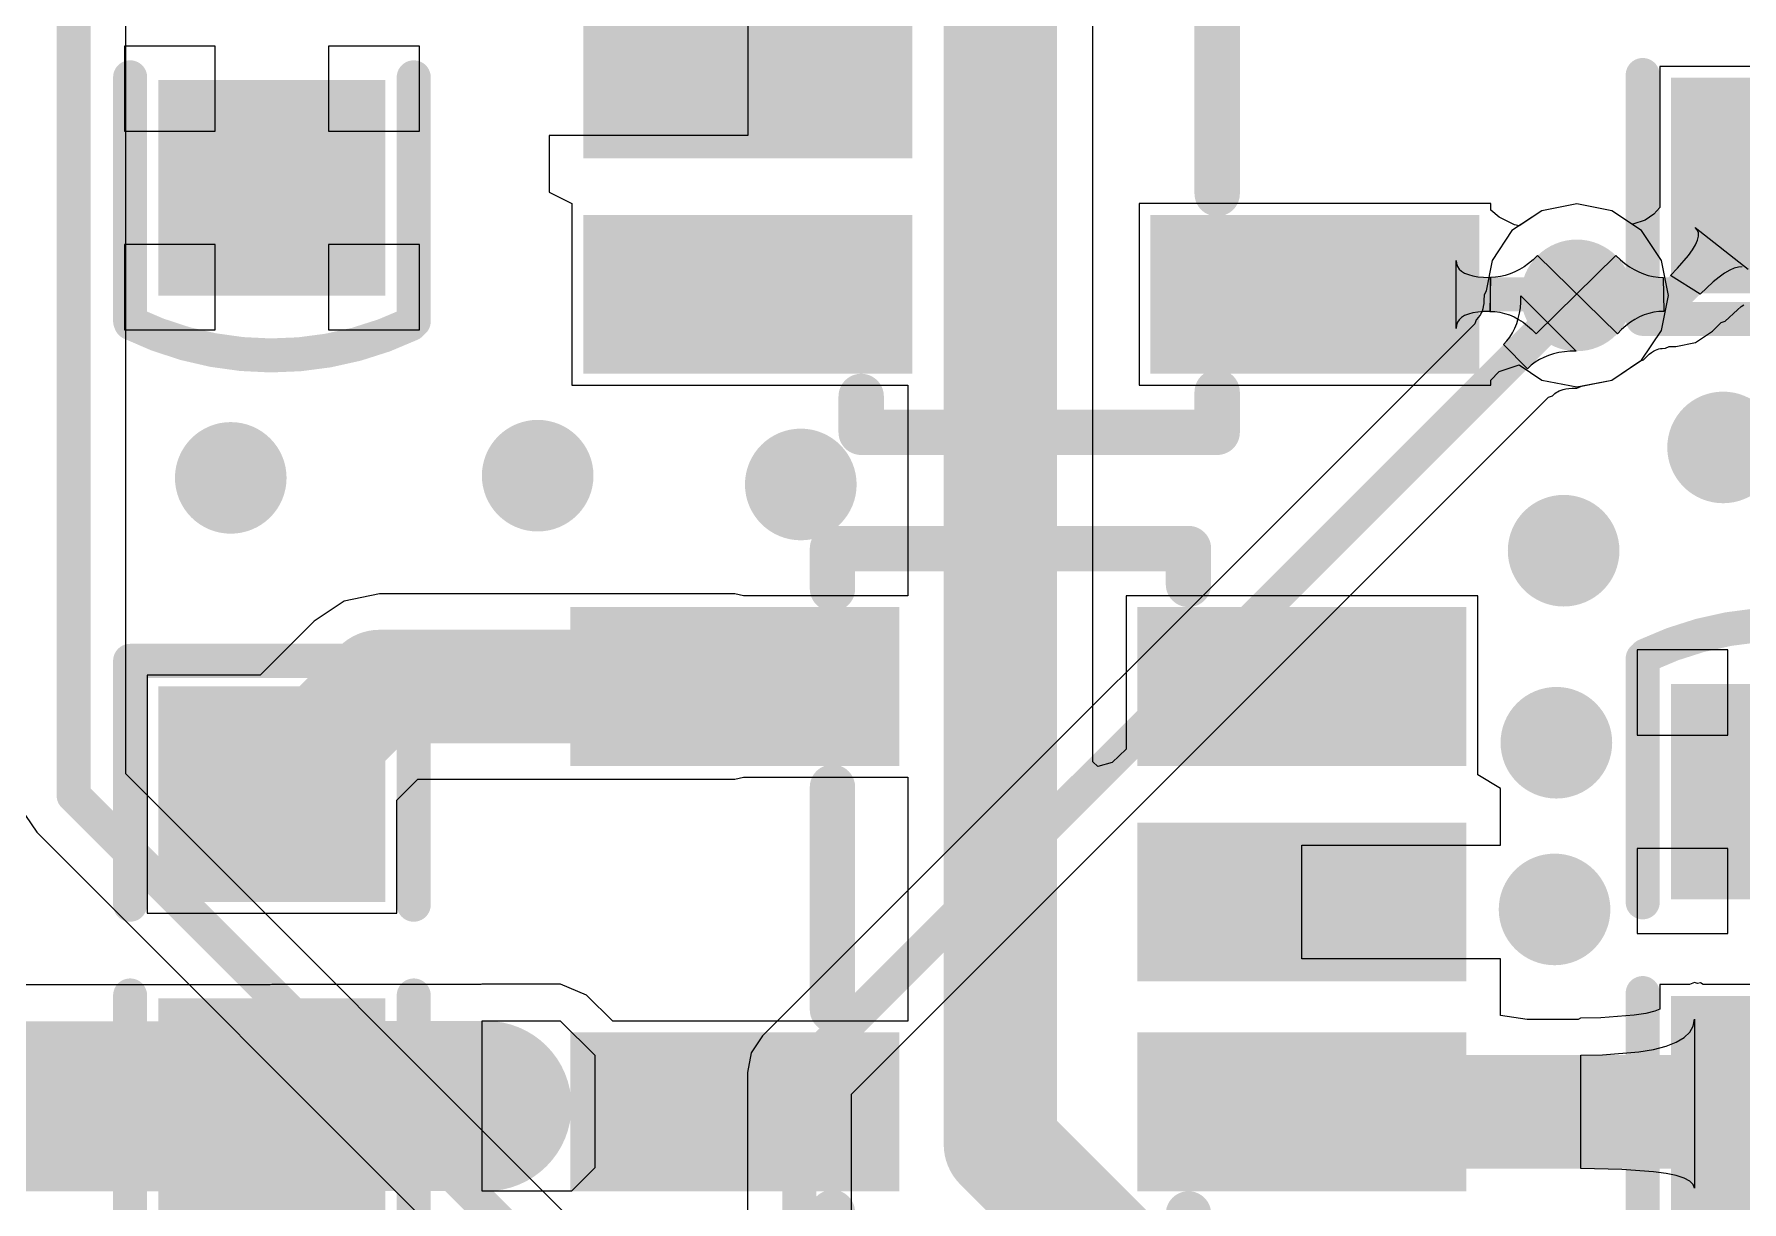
# Model space of a CAD drawing. Header units: millimetres. Extents: x 6.03 to 8.53, y 10.22 to 11.81.
# Drawn here: x 7.0856 to 7.3866, y 11.1593 to 11.3652 of the extents above; entities that cross this region are included whole.
import ezdxf

# ---------------------------------------------------------------- set-up
doc = ezdxf.new("R2010")
doc.units = ezdxf.units.MM
doc.header["$MEASUREMENT"] = 0
for name, color, linetype in [('BottomLayer', 5, 'Continuous'), ('MultiLayer', 9, 'Continuous'), ('TopLayer', 1, 'Continuous'), ('TopOverlay', 2, 'Continuous'), ('TopPaste', 8, 'Continuous'), ('TopSolder', 216, 'Continuous')]:
    doc.layers.add(name, color=color, linetype=linetype)

# ---------------------------------------------------------------- blocks, each defined once
blk = doc.blocks.new('C0603_13')
at = {"layer": 'TopLayer'}
for points in [[(-0.0125, 0.016), (-0.0425, 0.016), (-0.0125, -0.016), (-0.0425, -0.016)], [(0.0425, 0.016), (0.0125, 0.016), (0.0425, -0.016), (0.0125, -0.016)]]:
    blk.add_solid(points, dxfattribs=at)
at = {"layer": 'TopOverlay', "const_width": 0.006}
for points in [[(-0.05154, -0.02444, -0.22601), (-0.05133, 0.02486)], [(0.05154, 0.02444, -0.227259), (0.05134, -0.02486)]]:
    blk.add_lwpolyline(points, format="xyb", dxfattribs=at)
at = {"layer": 'TopOverlay', "const_width": 0.003}
for points in [[(-0.05284, 0.02486, 1), (-0.04983, 0.02486, 1)], [(-0.0525, 0.025, 1), (-0.0495, 0.025, 1)], [(-0.0095, 0.025, 1), (-0.0065, 0.025, 1)], [(0.0065, 0.025, 1), (0.0095, 0.025, 1)], [(0.0495, 0.025, 1), (0.0525, 0.025, 1)], [(0.05004, 0.02444, 1), (0.05304, 0.02444, 1)], [(-0.05304, -0.02444, 1), (-0.05004, -0.02444, 1)], [(-0.0525, -0.025, 1), (-0.0495, -0.025, 1)], [(-0.0095, -0.025, 1), (-0.0065, -0.025, 1)], [(0.0065, -0.025, 1), (0.0095, -0.025, 1)], [(0.0495, -0.025, 1), (0.0525, -0.025, 1)], [(0.04984, -0.02486, 1), (0.05284, -0.02486, 1)]]:
    blk.add_lwpolyline(points, format="xyb", close=True, dxfattribs=at)
at = {"layer": 'TopOverlay', "const_width": 0.006}
for points in [[(-0.008, 0.025), (-0.051, 0.025)], [(0.051, 0.025), (0.008, 0.025)], [(-0.008, -0.025), (-0.051, -0.025)], [(0.051, -0.025), (0.008, -0.025)]]:
    blk.add_lwpolyline(points, dxfattribs=at)
at = {"layer": 'TopPaste'}
for points in [[(-0.0125, 0.016), (-0.0425, 0.016), (-0.0125, -0.016), (-0.0425, -0.016)], [(0.0425, 0.016), (0.0125, 0.016), (0.0425, -0.016), (0.0125, -0.016)]]:
    blk.add_solid(points, dxfattribs=at)
at = {"layer": 'TopSolder'}
for points in [[(-0.0085, 0.02), (-0.0465, 0.02), (-0.0085, -0.02), (-0.0465, -0.02)], [(0.0465, 0.02), (0.0085, 0.02), (0.0465, -0.02), (0.0085, -0.02)]]:
    blk.add_solid(points, dxfattribs=at)
blk = doc.blocks.new('C0603_16')
at = {"layer": 'TopLayer'}
for points in [[(-0.0125, 0.016), (-0.0425, 0.016), (-0.0125, -0.016), (-0.0425, -0.016)], [(0.0425, 0.016), (0.0125, 0.016), (0.0425, -0.016), (0.0125, -0.016)]]:
    blk.add_solid(points, dxfattribs=at)
at = {"layer": 'TopOverlay', "const_width": 0.006}
for points in [[(-0.05154, -0.02444, -0.22601), (-0.05133, 0.02486)], [(0.05154, 0.02444, -0.227259), (0.05134, -0.02486)]]:
    blk.add_lwpolyline(points, format="xyb", dxfattribs=at)
at = {"layer": 'TopOverlay', "const_width": 0.003}
for points in [[(-0.05284, 0.02486, 1), (-0.04983, 0.02486, 1)], [(-0.0525, 0.025, 1), (-0.0495, 0.025, 1)], [(-0.0095, 0.025, 1), (-0.0065, 0.025, 1)], [(0.0065, 0.025, 1), (0.0095, 0.025, 1)], [(0.0495, 0.025, 1), (0.0525, 0.025, 1)], [(0.05004, 0.02444, 1), (0.05304, 0.02444, 1)], [(-0.05304, -0.02444, 1), (-0.05004, -0.02444, 1)], [(-0.0525, -0.025, 1), (-0.0495, -0.025, 1)], [(-0.0095, -0.025, 1), (-0.0065, -0.025, 1)], [(0.0065, -0.025, 1), (0.0095, -0.025, 1)], [(0.0495, -0.025, 1), (0.0525, -0.025, 1)], [(0.04984, -0.02486, 1), (0.05284, -0.02486, 1)]]:
    blk.add_lwpolyline(points, format="xyb", close=True, dxfattribs=at)
at = {"layer": 'TopOverlay', "const_width": 0.006}
for points in [[(-0.051, 0.025), (-0.008, 0.025)], [(0.008, 0.025), (0.051, 0.025)], [(-0.051, -0.025), (-0.008, -0.025)], [(0.008, -0.025), (0.051, -0.025)]]:
    blk.add_lwpolyline(points, dxfattribs=at)
at = {"layer": 'TopPaste'}
for points in [[(-0.0125, 0.016), (-0.0425, 0.016), (-0.0125, -0.016), (-0.0425, -0.016)], [(0.0425, 0.016), (0.0125, 0.016), (0.0425, -0.016), (0.0125, -0.016)]]:
    blk.add_solid(points, dxfattribs=at)
at = {"layer": 'TopSolder'}
for points in [[(-0.0085, 0.02), (-0.0465, 0.02), (-0.0085, -0.02), (-0.0465, -0.02)], [(0.0465, 0.02), (0.0085, 0.02), (0.0465, -0.02), (0.0085, -0.02)]]:
    blk.add_solid(points, dxfattribs=at)
blk = doc.blocks.new('0603_33')
at = {"layer": 'TopLayer'}
for points in [[(-0.0425, -0.016), (-0.0125, -0.016), (-0.0425, 0.016), (-0.0125, 0.016)], [(0.0125, -0.016), (0.0425, -0.016), (0.0125, 0.016), (0.0425, 0.016)]]:
    blk.add_solid(points, dxfattribs=at)
at = {"layer": 'TopOverlay', "const_width": 0.006}
for points in [[(-0.051, -0.025), (-0.051, 0.025)], [(-0.008, 0.025), (-0.051, 0.025)], [(0.051, 0.025), (0.008, 0.025)], [(0.051, -0.025), (0.051, 0.025)], [(-0.008, -0.025), (-0.051, -0.025)], [(0.051, -0.025), (0.008, -0.025)]]:
    blk.add_lwpolyline(points, dxfattribs=at)
at = {"layer": 'TopOverlay', "const_width": 0.003}
for points in [[(-0.0525, 0.025, 1), (-0.0495, 0.025, 1)], [(-0.0525, 0.025, 1), (-0.0495, 0.025, 1)], [(-0.0095, 0.025, 1), (-0.0065, 0.025, 1)], [(0.0065, 0.025, 1), (0.0095, 0.025, 1)], [(0.0495, 0.025, 1), (0.0525, 0.025, 1)], [(0.0495, 0.025, 1), (0.0525, 0.025, 1)], [(-0.0525, -0.025, 1), (-0.0495, -0.025, 1)], [(-0.0525, -0.025, 1), (-0.0495, -0.025, 1)], [(-0.0095, -0.025, 1), (-0.0065, -0.025, 1)], [(0.0065, -0.025, 1), (0.0095, -0.025, 1)], [(0.0495, -0.025, 1), (0.0525, -0.025, 1)], [(0.0495, -0.025, 1), (0.0525, -0.025, 1)]]:
    blk.add_lwpolyline(points, format="xyb", close=True, dxfattribs=at)
at = {"layer": 'TopPaste'}
for points in [[(-0.0425, -0.016), (-0.0125, -0.016), (-0.0425, 0.016), (-0.0125, 0.016)], [(0.0125, -0.016), (0.0425, -0.016), (0.0125, 0.016), (0.0425, 0.016)]]:
    blk.add_solid(points, dxfattribs=at)
at = {"layer": 'TopSolder'}
for points in [[(-0.0465, -0.02), (-0.0085, -0.02), (-0.0465, 0.02), (-0.0085, 0.02)], [(0.0085, -0.02), (0.0465, -0.02), (0.0085, 0.02), (0.0465, 0.02)]]:
    blk.add_solid(points, dxfattribs=at)
blk = doc.blocks.new('0603_34')
at = {"layer": 'TopLayer'}
for points in [[(-0.0425, -0.016), (-0.0125, -0.016), (-0.0425, 0.016), (-0.0125, 0.016)], [(0.0125, -0.016), (0.0425, -0.016), (0.0125, 0.016), (0.0425, 0.016)]]:
    blk.add_solid(points, dxfattribs=at)
at = {"layer": 'TopOverlay', "const_width": 0.006}
for points in [[(-0.051, 0.025), (-0.051, -0.025)], [(-0.051, 0.025), (-0.008, 0.025)], [(0.008, 0.025), (0.051, 0.025)], [(0.051, 0.025), (0.051, -0.025)], [(-0.051, -0.025), (-0.008, -0.025)], [(0.008, -0.025), (0.051, -0.025)]]:
    blk.add_lwpolyline(points, dxfattribs=at)
at = {"layer": 'TopOverlay', "const_width": 0.003}
for points in [[(-0.0525, 0.025, 1), (-0.0495, 0.025, 1)], [(-0.0525, 0.025, 1), (-0.0495, 0.025, 1)], [(-0.0095, 0.025, 1), (-0.0065, 0.025, 1)], [(0.0065, 0.025, 1), (0.0095, 0.025, 1)], [(0.0495, 0.025, 1), (0.0525, 0.025, 1)], [(0.0495, 0.025, 1), (0.0525, 0.025, 1)], [(-0.0525, -0.025, 1), (-0.0495, -0.025, 1)], [(-0.0525, -0.025, 1), (-0.0495, -0.025, 1)], [(-0.0095, -0.025, 1), (-0.0065, -0.025, 1)], [(0.0065, -0.025, 1), (0.0095, -0.025, 1)], [(0.0495, -0.025, 1), (0.0525, -0.025, 1)], [(0.0495, -0.025, 1), (0.0525, -0.025, 1)]]:
    blk.add_lwpolyline(points, format="xyb", close=True, dxfattribs=at)
at = {"layer": 'TopPaste'}
for points in [[(-0.0425, -0.016), (-0.0125, -0.016), (-0.0425, 0.016), (-0.0125, 0.016)], [(0.0125, -0.016), (0.0425, -0.016), (0.0125, 0.016), (0.0425, 0.016)]]:
    blk.add_solid(points, dxfattribs=at)
at = {"layer": 'TopSolder'}
for points in [[(-0.0465, -0.02), (-0.0085, -0.02), (-0.0465, 0.02), (-0.0085, 0.02)], [(0.0085, -0.02), (0.0465, -0.02), (0.0085, 0.02), (0.0465, 0.02)]]:
    blk.add_solid(points, dxfattribs=at)
blk = doc.blocks.new('SOT_23_5_40')
at = {"layer": 'TopLayer'}
for points in [[(-0.125, 0.085), (-0.125, 0.065), (-0.075, 0.085), (-0.075, 0.065)], [(-0.025, 0.085), (-0.025, 0.065), (0.025, 0.085), (0.025, 0.065)], [(-0.025, 0.047), (-0.025, 0.027), (0.025, 0.047), (0.025, 0.027)], [(-0.125, 0.01), (-0.125, -0.01), (-0.075, 0.01), (-0.075, -0.01)], [(-0.025, 0.01), (-0.025, -0.01), (0.025, 0.01), (0.025, -0.01)]]:
    blk.add_solid(points, dxfattribs=at)
at = {"layer": 'TopOverlay'}
for points, const_width in [([(-0.08276, 0.09932), (-0.02, 0.09932)], 0.008), ([(-0.08276, 0.09224), (-0.08276, 0.09932)], 0.008), ([(-0.02, 0.093), (-0.02, 0.09932)], 0.008), ([(-0.08276, 0.018), (-0.08276, 0.05724)], 0.008), ([(-0.08276, -0.025), (-0.08276, -0.01776)], 0.008), ([(-0.02, -0.025), (-0.02, -0.018)], 0.008), ([(-0.08276, -0.025), (-0.02, -0.025)], 0.008), ([(-0.001, -0.035), (0, -0.035)], 0.01969)]:
    blk.add_lwpolyline(points, dxfattribs=dict(at, const_width=const_width))
for points, const_width in [([(-0.08476, 0.09932, 1), (-0.08076, 0.09932, 1)], 0.004), ([(-0.08476, 0.09932, 1), (-0.08076, 0.09932, 1)], 0.004), ([(-0.022, 0.09932, 1), (-0.018, 0.09932, 1)], 0.004), ([(-0.022, 0.09932, 1), (-0.018, 0.09932, 1)], 0.004), ([(-0.022, 0.093, 1), (-0.018, 0.093, 1)], 0.004), ([(-0.08476, 0.09224, 1), (-0.08076, 0.09224, 1)], 0.004), ([(-0.08476, 0.05724, 1), (-0.08076, 0.05724, 1)], 0.004), ([(-0.08476, 0.018, 1), (-0.08076, 0.018, 1)], 0.004), ([(-0.08476, -0.01776, 1), (-0.08076, -0.01776, 1)], 0.004), ([(-0.022, -0.018, 1), (-0.018, -0.018, 1)], 0.004), ([(-0.08476, -0.025, 1), (-0.08076, -0.025, 1)], 0.004), ([(-0.08476, -0.025, 1), (-0.08076, -0.025, 1)], 0.004), ([(-0.022, -0.025, 1), (-0.018, -0.025, 1)], 0.004), ([(-0.022, -0.025, 1), (-0.018, -0.025, 1)], 0.004), ([(-0.00592, -0.035, 1), (0.00392, -0.035, 1)], 0.00984), ([(-0.00492, -0.035, 1), (0.00492, -0.035, 1)], 0.00984)]:
    blk.add_lwpolyline(points, format="xyb", close=True, dxfattribs=dict(at, const_width=const_width))
at = {"layer": 'TopPaste'}
for points in [[(-0.125, 0.085), (-0.125, 0.065), (-0.075, 0.085), (-0.075, 0.065)], [(-0.025, 0.085), (-0.025, 0.065), (0.025, 0.085), (0.025, 0.065)], [(-0.025, 0.047), (-0.025, 0.027), (0.025, 0.047), (0.025, 0.027)], [(-0.125, 0.01), (-0.125, -0.01), (-0.075, 0.01), (-0.075, -0.01)], [(-0.025, 0.01), (-0.025, -0.01), (0.025, 0.01), (0.025, -0.01)]]:
    blk.add_solid(points, dxfattribs=at)
at = {"layer": 'TopSolder'}
for points in [[(-0.129, 0.089), (-0.129, 0.061), (-0.071, 0.089), (-0.071, 0.061)], [(-0.029, 0.089), (-0.029, 0.061), (0.029, 0.089), (0.029, 0.061)], [(-0.029, 0.051), (-0.029, 0.023), (0.029, 0.051), (0.029, 0.023)], [(-0.129, 0.014), (-0.129, -0.014), (-0.071, 0.014), (-0.071, -0.014)], [(-0.029, 0.014), (-0.029, -0.014), (0.029, 0.014), (0.029, -0.014)]]:
    blk.add_solid(points, dxfattribs=at)
blk = doc.blocks.new('SOT_23_5_41')
at = {"layer": 'TopLayer'}
for points in [[(-0.125, 0.085), (-0.125, 0.065), (-0.075, 0.085), (-0.075, 0.065)], [(-0.025, 0.085), (-0.025, 0.065), (0.025, 0.085), (0.025, 0.065)], [(-0.025, 0.047), (-0.025, 0.027), (0.025, 0.047), (0.025, 0.027)], [(-0.125, 0.01), (-0.125, -0.01), (-0.075, 0.01), (-0.075, -0.01)], [(-0.025, 0.01), (-0.025, -0.01), (0.025, 0.01), (0.025, -0.01)]]:
    blk.add_solid(points, dxfattribs=at)
at = {"layer": 'TopOverlay'}
for points, const_width in [([(-0.02, 0.09932), (-0.08276, 0.09932)], 0.008), ([(-0.08276, 0.09932), (-0.08276, 0.09224)], 0.008), ([(-0.02, 0.09932), (-0.02, 0.093)], 0.008), ([(-0.08276, 0.05724), (-0.08276, 0.018)], 0.008), ([(-0.08276, -0.01776), (-0.08276, -0.025)], 0.008), ([(-0.02, -0.018), (-0.02, -0.025)], 0.008), ([(-0.02, -0.025), (-0.08276, -0.025)], 0.008), ([(0, -0.035), (-0.001, -0.035)], 0.01969)]:
    blk.add_lwpolyline(points, dxfattribs=dict(at, const_width=const_width))
for points, const_width in [([(-0.08476, 0.09932, 1), (-0.08076, 0.09932, 1)], 0.004), ([(-0.08476, 0.09932, 1), (-0.08076, 0.09932, 1)], 0.004), ([(-0.022, 0.09932, 1), (-0.018, 0.09932, 1)], 0.004), ([(-0.022, 0.09932, 1), (-0.018, 0.09932, 1)], 0.004), ([(-0.022, 0.093, 1), (-0.018, 0.093, 1)], 0.004), ([(-0.08476, 0.09224, 1), (-0.08076, 0.09224, 1)], 0.004), ([(-0.08476, 0.05724, 1), (-0.08076, 0.05724, 1)], 0.004), ([(-0.08476, 0.018, 1), (-0.08076, 0.018, 1)], 0.004), ([(-0.08476, -0.01776, 1), (-0.08076, -0.01776, 1)], 0.004), ([(-0.022, -0.018, 1), (-0.018, -0.018, 1)], 0.004), ([(-0.08476, -0.025, 1), (-0.08076, -0.025, 1)], 0.004), ([(-0.08476, -0.025, 1), (-0.08076, -0.025, 1)], 0.004), ([(-0.022, -0.025, 1), (-0.018, -0.025, 1)], 0.004), ([(-0.022, -0.025, 1), (-0.018, -0.025, 1)], 0.004), ([(-0.00592, -0.035, 1), (0.00392, -0.035, 1)], 0.00984), ([(-0.00492, -0.035, 1), (0.00492, -0.035, 1)], 0.00984)]:
    blk.add_lwpolyline(points, format="xyb", close=True, dxfattribs=dict(at, const_width=const_width))
at = {"layer": 'TopPaste'}
for points in [[(-0.125, 0.085), (-0.125, 0.065), (-0.075, 0.085), (-0.075, 0.065)], [(-0.025, 0.085), (-0.025, 0.065), (0.025, 0.085), (0.025, 0.065)], [(-0.025, 0.047), (-0.025, 0.027), (0.025, 0.047), (0.025, 0.027)], [(-0.125, 0.01), (-0.125, -0.01), (-0.075, 0.01), (-0.075, -0.01)], [(-0.025, 0.01), (-0.025, -0.01), (0.025, 0.01), (0.025, -0.01)]]:
    blk.add_solid(points, dxfattribs=at)
at = {"layer": 'TopSolder'}
for points in [[(-0.129, 0.089), (-0.129, 0.061), (-0.071, 0.089), (-0.071, 0.061)], [(-0.029, 0.089), (-0.029, 0.061), (0.029, 0.089), (0.029, 0.061)], [(-0.029, 0.051), (-0.029, 0.023), (0.029, 0.051), (0.029, 0.023)], [(-0.129, 0.014), (-0.129, -0.014), (-0.071, 0.014), (-0.071, -0.014)], [(-0.029, 0.014), (-0.029, -0.014), (0.029, 0.014), (0.029, -0.014)]]:
    blk.add_solid(points, dxfattribs=at)

msp = doc.modelspace()

# ---------------------------------------------------------------- linework, layer by layer
at = {"layer": 'BottomLayer'}
for p, q in [((7.1017, 11.23479), (7.1017, 11.40503)), ((7.35752, 11.33531), (7.35133, 11.33408)), ((7.3637, 11.33408), (7.35752, 11.33531)), ((7.35133, 11.33408), (7.34609, 11.33058)), ((7.36894, 11.33058), (7.3637, 11.33408)), ((7.34609, 11.33058), (7.34259, 11.32534)), ((7.37244, 11.32534), (7.36894, 11.33058)), ((7.34259, 11.32534), (7.34153, 11.31998)), ((7.37367, 11.31916), (7.37244, 11.32534)), ((7.34153, 11.31998), (7.34118, 11.31919)), ((7.34093, 11.31677), (7.34081, 11.31639)), ((7.34104, 11.31722), (7.34093, 11.31677)), ((7.34111, 11.31774), (7.34104, 11.31722)), ((7.34116, 11.31833), (7.34111, 11.31774)), ((7.34118, 11.31919), (7.34116, 11.31833)), ((7.34742, 11.316), (7.34757, 11.31697)), ((7.34757, 11.31697), (7.34765, 11.31799)), ((7.34765, 11.31799), (7.34767, 11.31906)), ((7.34767, 11.31906), (7.35742, 11.30932)), ((7.37244, 11.31298), (7.37367, 11.31916)), ((7.33955, 11.31417), (7.21398, 11.1886)), ((7.3398, 11.31486), (7.33955, 11.31417)), ((7.3402, 11.3153), (7.3398, 11.31486)), ((7.34038, 11.31553), (7.3402, 11.3153)), ((7.34054, 11.31578), (7.34038, 11.31553)), ((7.34068, 11.31607), (7.34054, 11.31578)), ((7.34081, 11.31639), (7.34068, 11.31607)), ((7.34659, 11.31336), (7.34693, 11.31419)), ((7.34693, 11.31419), (7.34721, 11.31507)), ((7.34721, 11.31507), (7.34742, 11.316)), ((7.34459, 11.31048), (7.34519, 11.31113)), ((7.34519, 11.31113), (7.34572, 11.31182)), ((7.34572, 11.31182), (7.34619, 11.31257)), ((7.34619, 11.31257), (7.34659, 11.31336)), ((7.36894, 11.30774), (7.37244, 11.31298)), ((7.34883, 11.30623), (7.34459, 11.31048)), ((7.35092, 11.30783), (7.35018, 11.30736)), ((7.35171, 11.30823), (7.35092, 11.30783)), ((7.35255, 11.30857), (7.35171, 11.30823)), ((7.35343, 11.30885), (7.35255, 11.30857)), ((7.35436, 11.30906), (7.35343, 11.30885)), ((7.35533, 11.30921), (7.35436, 11.30906)), ((7.35635, 11.3093), (7.35533, 11.30921)), ((7.35742, 11.30932), (7.35635, 11.3093)), ((7.3637, 11.30424), (7.36894, 11.30774)), ((7.34948, 11.30683), (7.34883, 11.30623)), ((7.35018, 11.30736), (7.34948, 11.30683)), ((7.35322, 11.30144), (7.35366, 11.30184)), ((7.35366, 11.30184), (7.35389, 11.30202)), ((7.35389, 11.30202), (7.35414, 11.30218)), ((7.35414, 11.30218), (7.35442, 11.30232)), ((7.35442, 11.30232), (7.35475, 11.30246)), ((7.35475, 11.30246), (7.35513, 11.30258)), ((7.35513, 11.30258), (7.35557, 11.30268)), ((7.35557, 11.30268), (7.35609, 11.30276)), ((7.35609, 11.30276), (7.35669, 11.30281)), ((7.35669, 11.30281), (7.35755, 11.30282)), ((7.35755, 11.30282), (7.35833, 11.30317)), ((7.35833, 11.30317), (7.3637, 11.30424)), ((7.22965, 11.17831), (7.35253, 11.30119)), ((7.35253, 11.30119), (7.35322, 11.30144)), ((7.20076, 11.13572), (7.1017, 11.23479)), ((7.08404, 11.22747), (7.08603, 11.2245)), ((7.08603, 11.2245), (7.19836, 11.11217)), ((7.21398, 11.1886), (7.21199, 11.18563)), ((7.21199, 11.18563), (7.2113, 11.18212)), ((7.2113, 11.18212), (7.2113, 11.14616)), ((7.22965, 11.14977), (7.22965, 11.17831))]:
    msp.add_line(p, q, dxfattribs=at)
at = {"layer": 'BottomLayer', "const_width": 0.006}
for points in [[(7.09252, 11.23098), (7.09252, 11.42126)], [(7.22047, 11.18212), (7.35752, 11.31916)], [(7.09252, 11.23098), (7.23032, 11.09319)], [(7.22047, 11.12992), (7.22047, 11.18212)]]:
    msp.add_lwpolyline(points, dxfattribs=at)
at = {"layer": 'BottomLayer'}
for points, const_width in [([(7.35259, 11.31916, 1), (7.36244, 11.31916, 1)], 0.00984), ([(7.35602, 11.31916, 1), (7.35902, 11.31916, 1)], 0.003), ([(7.37839, 11.29235, 1), (7.38823, 11.29235, 1)], 0.00984), ([(7.1153, 11.28698, 1), (7.12514, 11.28698, 1)], 0.00984), ([(7.16941, 11.28737, 1), (7.17925, 11.28737, 1)], 0.00984), ([(7.21579, 11.28582, 1), (7.22564, 11.28582, 1)], 0.00984), ([(7.35028, 11.27414, 1), (7.36012, 11.27414, 1)], 0.00984), ([(7.349, 11.24028, 1), (7.35884, 11.24028, 1)], 0.00984), ([(7.09102, 11.23098, 1), (7.09402, 11.23098, 1)], 0.003), ([(7.09102, 11.23098, 1), (7.09402, 11.23098, 1)], 0.003), ([(7.34868, 11.21089, 1), (7.35852, 11.21089, 1)], 0.00984), ([(7.21897, 11.18212, 1), (7.22197, 11.18212, 1)], 0.003), ([(7.21897, 11.18212, 1), (7.22197, 11.18212, 1)], 0.003)]:
    msp.add_lwpolyline(points, format="xyb", close=True, dxfattribs=dict(at, const_width=const_width))
at = {"layer": 'MultiLayer', "const_width": 0.00984}
for points in [[(7.35259, 11.31916, 1), (7.36244, 11.31916, 1)], [(7.37839, 11.29235, 1), (7.38823, 11.29235, 1)], [(7.1153, 11.28698, 1), (7.12514, 11.28698, 1)], [(7.16941, 11.28737, 1), (7.17925, 11.28737, 1)], [(7.21579, 11.28582, 1), (7.22564, 11.28582, 1)], [(7.35028, 11.27414, 1), (7.36012, 11.27414, 1)], [(7.349, 11.24028, 1), (7.35884, 11.24028, 1)], [(7.34868, 11.21089, 1), (7.35852, 11.21089, 1)]]:
    msp.add_lwpolyline(points, format="xyb", close=True, dxfattribs=at)
at = {"layer": 'TopLayer'}
for p, q in [((7.27222, 11.23693), (7.27222, 11.39602)), ((7.21136, 11.36734), (7.21136, 11.34734)), ((7.11748, 11.36311), (7.10148, 11.36311)), ((7.10148, 11.36311), (7.10148, 11.34811)), ((7.11748, 11.34811), (7.11748, 11.36311)), ((7.15348, 11.36311), (7.13748, 11.36311)), ((7.13748, 11.36311), (7.13748, 11.34811)), ((7.15348, 11.34811), (7.15348, 11.36311)), ((7.41614, 11.35952), (7.37214, 11.35952)), ((7.37214, 11.35952), (7.37214, 11.33463)), ((7.10148, 11.34811), (7.11748, 11.34811)), ((7.13748, 11.34811), (7.15348, 11.34811)), ((7.21136, 11.34734), (7.17636, 11.34734)), ((7.17636, 11.34734), (7.17636, 11.33734)), ((7.17636, 11.33734), (7.18036, 11.33534)), ((7.18036, 11.33534), (7.18036, 11.30334)), ((7.34236, 11.33534), (7.28036, 11.33534)), ((7.28036, 11.33534), (7.28036, 11.30334)), ((7.34236, 11.3342), (7.34236, 11.33534)), ((7.35752, 11.33531), (7.35133, 11.33408)), ((7.3637, 11.33408), (7.35752, 11.33531)), ((7.34383, 11.33295), (7.34236, 11.3342)), ((7.34655, 11.33159), (7.34383, 11.33295)), ((7.35133, 11.33408), (7.34736, 11.33143)), ((7.36714, 11.33178), (7.3637, 11.33408)), ((7.36737, 11.33174), (7.36714, 11.33178)), ((7.36955, 11.33242), (7.36737, 11.33174)), ((7.3711, 11.33347), (7.36955, 11.33242)), ((7.37214, 11.33463), (7.3711, 11.33347)), ((7.34736, 11.33143), (7.34655, 11.33159)), ((7.37875, 11.33072), (7.37838, 11.33113)), ((7.37838, 11.33113), (7.38775, 11.32376)), ((7.37845, 11.3281), (7.37879, 11.3289)), ((7.37895, 11.33021), (7.37875, 11.33072)), ((7.37879, 11.3289), (7.37896, 11.3296)), ((7.37896, 11.3296), (7.37895, 11.33021)), ((7.11748, 11.32811), (7.10148, 11.32811)), ((7.10148, 11.32811), (7.10148, 11.31311)), ((7.11748, 11.31311), (7.11748, 11.32811)), ((7.15348, 11.32811), (7.13748, 11.32811)), ((7.13748, 11.32811), (7.13748, 11.31311)), ((7.15348, 11.31311), (7.15348, 11.32811)), ((7.35061, 11.32617), (7.34983, 11.32544)), ((7.35037, 11.3124), (7.36442, 11.32617)), ((7.36467, 11.3124), (7.35061, 11.32617)), ((7.36442, 11.32617), (7.36521, 11.32544)), ((7.37526, 11.32393), (7.37721, 11.32621)), ((7.37721, 11.32621), (7.37792, 11.3272)), ((7.37792, 11.3272), (7.37845, 11.3281)), ((7.33624, 11.31334), (7.33624, 11.32534)), ((7.33624, 11.32534), (7.3363, 11.32477)), ((7.3363, 11.32477), (7.33648, 11.32426)), ((7.33648, 11.32426), (7.33678, 11.32381)), ((7.33678, 11.32381), (7.3372, 11.32342)), ((7.3372, 11.32342), (7.33774, 11.32309)), ((7.33774, 11.32309), (7.3384, 11.32282)), ((7.3384, 11.32282), (7.33918, 11.32261)), ((7.34575, 11.32295), (7.3449, 11.32268)), ((7.34658, 11.32329), (7.34575, 11.32295)), ((7.34741, 11.32372), (7.34658, 11.32329)), ((7.34823, 11.32422), (7.34741, 11.32372)), ((7.34903, 11.32479), (7.34823, 11.32422)), ((7.34983, 11.32544), (7.34903, 11.32479)), ((7.36521, 11.32544), (7.366, 11.32479)), ((7.366, 11.32479), (7.36681, 11.32422)), ((7.36681, 11.32422), (7.36762, 11.32372)), ((7.36762, 11.32372), (7.36845, 11.32329)), ((7.36845, 11.32329), (7.36929, 11.32295)), ((7.36929, 11.32295), (7.37013, 11.32268)), ((7.37402, 11.32264), (7.37526, 11.32393)), ((7.38358, 11.32306), (7.38262, 11.32239)), ((7.38447, 11.32358), (7.38358, 11.32306)), ((7.38528, 11.32394), (7.38447, 11.32358)), ((7.38601, 11.32413), (7.38528, 11.32394)), ((7.38667, 11.32417), (7.38601, 11.32413)), ((7.33918, 11.32261), (7.34008, 11.32246)), ((7.34008, 11.32246), (7.3411, 11.32237)), ((7.3411, 11.32237), (7.34224, 11.32234)), ((7.34229, 11.32234), (7.34218, 11.31634)), ((7.34224, 11.32234), (7.34224, 11.31634)), ((7.34317, 11.32237), (7.34229, 11.32234)), ((7.34404, 11.32249), (7.34317, 11.32237)), ((7.3449, 11.32268), (7.34404, 11.32249)), ((7.37013, 11.32268), (7.37099, 11.32249)), ((7.37099, 11.32249), (7.37186, 11.32237)), ((7.37186, 11.32237), (7.37274, 11.32234)), ((7.37274, 11.32234), (7.37285, 11.31634)), ((7.37926, 11.3194), (7.37402, 11.32264)), ((7.38158, 11.32155), (7.37926, 11.3194)), ((7.38262, 11.32239), (7.38158, 11.32155)), ((7.38583, 11.31663), (7.38652, 11.31719)), ((7.38652, 11.31719), (7.38699, 11.31752)), ((7.3363, 11.31391), (7.33624, 11.31334)), ((7.33648, 11.31442), (7.3363, 11.31391)), ((7.33678, 11.31487), (7.33648, 11.31442)), ((7.3372, 11.31526), (7.33678, 11.31487)), ((7.33774, 11.31559), (7.3372, 11.31526)), ((7.3384, 11.31586), (7.33774, 11.31559)), ((7.33918, 11.31607), (7.3384, 11.31586)), ((7.34008, 11.31622), (7.33918, 11.31607)), ((7.3411, 11.31631), (7.34008, 11.31622)), ((7.34224, 11.31634), (7.3411, 11.31631)), ((7.34218, 11.31634), (7.34307, 11.3163)), ((7.34307, 11.3163), (7.34394, 11.31618)), ((7.34394, 11.31618), (7.34479, 11.31598)), ((7.34479, 11.31598), (7.34563, 11.31571)), ((7.34563, 11.31571), (7.34646, 11.31535)), ((7.34646, 11.31535), (7.34727, 11.31492)), ((7.34727, 11.31492), (7.34806, 11.31441)), ((7.34806, 11.31441), (7.34885, 11.31381)), ((7.34885, 11.31381), (7.34961, 11.31314)), ((7.36619, 11.31381), (7.36542, 11.31314)), ((7.36697, 11.31441), (7.36619, 11.31381)), ((7.36776, 11.31492), (7.36697, 11.31441)), ((7.36858, 11.31535), (7.36776, 11.31492)), ((7.3694, 11.31571), (7.36858, 11.31535)), ((7.37024, 11.31598), (7.3694, 11.31571)), ((7.3711, 11.31618), (7.37024, 11.31598)), ((7.37197, 11.3163), (7.3711, 11.31618)), ((7.37285, 11.31634), (7.37197, 11.3163)), ((7.38144, 11.31285), (7.38298, 11.31438)), ((7.38298, 11.31438), (7.38368, 11.31464)), ((7.38368, 11.31464), (7.38583, 11.31663)), ((7.10148, 11.31311), (7.11748, 11.31311)), ((7.13748, 11.31311), (7.15348, 11.31311)), ((7.34961, 11.31314), (7.35037, 11.3124)), ((7.36542, 11.31314), (7.36467, 11.3124)), ((7.37495, 11.31016), (7.37846, 11.31086)), ((7.37846, 11.31086), (7.38144, 11.31285)), ((7.36866, 11.30755), (7.36925, 11.30779)), ((7.36925, 11.30779), (7.36985, 11.30839)), ((7.36985, 11.30839), (7.37029, 11.30877)), ((7.37029, 11.30877), (7.37069, 11.30908)), ((7.37069, 11.30908), (7.37106, 11.30931)), ((7.37106, 11.30931), (7.37139, 11.30949)), ((7.37139, 11.30949), (7.3717, 11.30962)), ((7.3717, 11.30962), (7.37199, 11.30972)), ((7.37199, 11.30972), (7.37227, 11.30978)), ((7.37227, 11.30978), (7.37255, 11.30982)), ((7.37255, 11.30982), (7.37314, 11.30985)), ((7.37314, 11.30985), (7.37381, 11.31016)), ((7.37381, 11.31016), (7.37495, 11.31016)), ((7.34236, 11.3042), (7.34379, 11.3057)), ((7.34379, 11.3057), (7.34382, 11.30572)), ((7.34382, 11.30572), (7.34736, 11.30689)), ((7.34736, 11.30689), (7.35133, 11.30424)), ((7.3637, 11.30424), (7.36866, 11.30755)), ((7.18036, 11.30334), (7.23959, 11.30334)), ((7.23959, 11.30334), (7.23959, 11.2662)), ((7.28036, 11.30334), (7.34236, 11.30334)), ((7.34236, 11.30334), (7.34236, 11.3042)), ((7.35133, 11.30424), (7.35752, 11.30301)), ((7.35752, 11.30301), (7.3637, 11.30424)), ((7.14645, 11.26651), (7.14021, 11.26527)), ((7.20906, 11.26651), (7.14645, 11.26651)), ((7.21063, 11.2662), (7.20906, 11.26651)), ((7.23959, 11.2662), (7.21063, 11.2662)), ((7.34006, 11.2662), (7.27806, 11.2662)), ((7.27806, 11.2662), (7.27806, 11.23917)), ((7.34006, 11.2372), (7.34006, 11.2662)), ((7.14021, 11.26527), (7.13492, 11.26173)), ((7.13492, 11.26173), (7.12541, 11.25222)), ((7.38414, 11.25664), (7.36814, 11.25664)), ((7.36814, 11.25664), (7.36814, 11.24164)), ((7.38414, 11.24164), (7.38414, 11.25664)), ((7.12541, 11.25222), (7.10548, 11.25222)), ((7.10548, 11.25222), (7.10548, 11.21022)), ((7.36814, 11.24164), (7.38414, 11.24164)), ((7.27806, 11.23917), (7.27559, 11.23679)), ((7.27306, 11.23612), (7.27222, 11.23693)), ((7.27559, 11.23679), (7.27306, 11.23612)), ((7.34006, 11.23461), (7.34006, 11.2372)), ((7.14948, 11.23015), (7.15321, 11.23388)), ((7.15321, 11.23388), (7.20906, 11.23388)), ((7.20906, 11.23388), (7.21063, 11.2342)), ((7.21063, 11.2342), (7.23959, 11.2342)), ((7.23959, 11.2342), (7.23959, 11.1912)), ((7.34406, 11.2322), (7.34006, 11.23461)), ((7.14948, 11.21022), (7.14948, 11.23015)), ((7.34406, 11.2222), (7.34406, 11.2322)), ((7.30906, 11.2022), (7.30906, 11.2222)), ((7.30906, 11.2222), (7.34406, 11.2222)), ((7.38414, 11.22164), (7.36814, 11.22164)), ((7.36814, 11.22164), (7.36814, 11.20664)), ((7.38414, 11.20664), (7.38414, 11.22164)), ((7.10548, 11.21022), (7.14948, 11.21022)), ((7.36814, 11.20664), (7.38414, 11.20664)), ((7.34406, 11.2022), (7.30906, 11.2022)), ((7.34406, 11.19651), (7.34406, 11.2022)), ((7.12717, 11.19757), (7.0696, 11.19757)), ((7.12748, 11.19764), (7.12717, 11.19757)), ((7.16432, 11.19764), (7.12748, 11.19764)), ((7.16448, 11.1977), (7.16432, 11.19764)), ((7.17837, 11.1977), (7.16448, 11.1977)), ((7.18296, 11.1958), (7.17837, 11.1977)), ((7.34406, 11.1922), (7.34406, 11.19651)), ((7.37736, 11.19764), (7.37214, 11.19764)), ((7.37214, 11.19764), (7.37214, 11.19331)), ((7.37826, 11.19801), (7.37736, 11.19764)), ((7.37878, 11.1978), (7.37826, 11.19801)), ((7.37933, 11.19792), (7.37878, 11.1978)), ((7.37979, 11.19764), (7.37933, 11.19792)), ((7.41614, 11.19764), (7.37979, 11.19764)), ((7.18756, 11.1912), (7.18296, 11.1958)), ((7.37214, 11.19331), (7.37127, 11.19297)), ((7.17837, 11.1912), (7.16448, 11.1912)), ((7.16448, 11.1912), (7.16448, 11.16127)), ((7.18447, 11.18511), (7.17837, 11.1912)), ((7.23959, 11.1912), (7.18756, 11.1912)), ((7.34877, 11.19151), (7.34406, 11.1922)), ((7.35774, 11.19151), (7.34877, 11.19151)), ((7.35815, 11.19169), (7.35774, 11.19151)), ((7.36175, 11.19175), (7.35815, 11.19169)), ((7.36766, 11.19222), (7.36175, 11.19175)), ((7.3697, 11.19256), (7.36766, 11.19222)), ((7.37127, 11.19297), (7.3697, 11.19256)), ((7.37746, 11.18924), (7.37806, 11.19032)), ((7.37806, 11.19032), (7.37826, 11.19152)), ((7.37826, 11.19152), (7.37826, 11.16176)), ((7.37326, 11.18678), (7.37506, 11.18747)), ((7.37506, 11.18747), (7.37646, 11.18829)), ((7.37646, 11.18829), (7.37746, 11.18924)), ((7.18447, 11.16537), (7.18447, 11.18511)), ((7.35826, 11.1852), (7.36206, 11.18526)), ((7.35826, 11.1652), (7.35826, 11.1852)), ((7.36206, 11.18526), (7.36846, 11.18577)), ((7.36846, 11.18577), (7.37106, 11.18621)), ((7.37106, 11.18621), (7.37326, 11.18678)), ((7.18037, 11.16127), (7.18447, 11.16537)), ((7.36546, 11.16506), (7.35826, 11.1652)), ((7.37106, 11.16465), (7.36546, 11.16506)), ((7.37326, 11.16434), (7.37106, 11.16465)), ((7.37506, 11.16396), (7.37326, 11.16434)), ((7.37646, 11.16351), (7.37506, 11.16396)), ((7.37746, 11.163), (7.37646, 11.16351)), ((7.16448, 11.16127), (7.18037, 11.16127)), ((7.37806, 11.16241), (7.37746, 11.163)), ((7.37826, 11.16176), (7.37806, 11.16241))]:
    msp.add_line(p, q, dxfattribs=at)
for points, const_width in [([(7.25591, 11.16946), (7.25591, 11.42738)], 0.02), ([(7.37495, 11.31934), (7.39414, 11.33852)], 0.006), ([(7.31136, 11.31934), (7.37495, 11.31934)], 0.006), ([(7.12748, 11.23122), (7.14645, 11.2502)], 0.02), ([(7.14645, 11.2502), (7.20906, 11.2502)], 0.02), ([(6.66238, 11.17616), (7.12742, 11.17616)], 0.03), ([(7.12742, 11.17616), (7.12748, 11.17622)], 0.03), ([(7.12748, 11.17622), (7.16528, 11.17622)], 0.03), ([(7.30906, 11.1752), (7.3927, 11.1752)], 0.02), ([(7.3927, 11.1752), (7.39414, 11.17664)], 0.02), ([(7.39414, 11.17664), (7.41963, 11.17664)], 0.02), ([(7.25591, 11.16946), (7.29544, 11.12992)], 0.02)]:
    msp.add_lwpolyline(points, dxfattribs=dict(at, const_width=const_width))
for points, const_width in [([(7.35259, 11.31916, 1), (7.36244, 11.31916, 1)], 0.00984), ([(7.30986, 11.31934, 1), (7.31286, 11.31934, 1)], 0.003), ([(7.37345, 11.31934, 1), (7.37645, 11.31934, 1)], 0.003), ([(7.37345, 11.31934, 1), (7.37645, 11.31934, 1)], 0.003), ([(7.37839, 11.29235, 1), (7.38823, 11.29235, 1)], 0.00984), ([(7.1153, 11.28698, 1), (7.12514, 11.28698, 1)], 0.00984), ([(7.16941, 11.28737, 1), (7.17925, 11.28737, 1)], 0.00984), ([(7.21579, 11.28582, 1), (7.22564, 11.28582, 1)], 0.00984), ([(7.35028, 11.27414, 1), (7.36012, 11.27414, 1)], 0.00984), ([(7.14145, 11.2502, 1), (7.15145, 11.2502, 1)], 0.01), ([(7.14145, 11.2502, 1), (7.15145, 11.2502, 1)], 0.01), ([(7.20406, 11.2502, 1), (7.21406, 11.2502, 1)], 0.01), ([(7.349, 11.24028, 1), (7.35884, 11.24028, 1)], 0.00984), ([(7.12248, 11.23122, 1), (7.13248, 11.23122, 1)], 0.01), ([(7.34868, 11.21089, 1), (7.35852, 11.21089, 1)], 0.00984), ([(7.11992, 11.17616, 1), (7.13492, 11.17616, 1)], 0.015), ([(7.11992, 11.17616, 1), (7.13492, 11.17616, 1)], 0.015), ([(7.11998, 11.17622, 1), (7.13498, 11.17622, 1)], 0.015), ([(7.11998, 11.17622, 1), (7.13498, 11.17622, 1)], 0.015), ([(7.15778, 11.17622, 1), (7.17279, 11.17622, 1)], 0.015), ([(7.30406, 11.1752, 1), (7.31406, 11.1752, 1)], 0.01), ([(7.3877, 11.1752, 1), (7.3977, 11.1752, 1)], 0.01), ([(7.3877, 11.1752, 1), (7.3977, 11.1752, 1)], 0.01), ([(7.38914, 11.17664, 1), (7.39914, 11.17664, 1)], 0.01), ([(7.38914, 11.17664, 1), (7.39914, 11.17664, 1)], 0.01), ([(7.25091, 11.16946, 1), (7.26091, 11.16946, 1)], 0.01), ([(7.25091, 11.16946, 1), (7.26091, 11.16946, 1)], 0.01)]:
    msp.add_lwpolyline(points, format="xyb", close=True, dxfattribs=dict(at, const_width=const_width))

# ---------------------------------------------------------------- block references
for name, p, rotation in [('SOT_23_5_41', (7.21136, 11.39434), 180), ('C0603_16', (7.12748, 11.36561), 270), ('0603_34', (7.39414, 11.36602), 270), ('SOT_23_5_40', (7.30906, 11.1752), 360), ('C0603_13', (7.39414, 11.20414), 90), ('0603_33', (7.12748, 11.20372), 90)]:
    msp.add_blockref(name, p, dxfattribs=dict(rotation=rotation))

doc.saveas('drawing.dxf')
